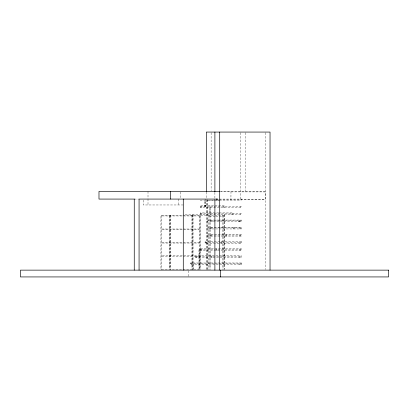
<?xml version="1.0" encoding="UTF-8"?>
<svg xmlns="http://www.w3.org/2000/svg" width="409" height="409" viewBox="0 0 409 409"><rect width="100%" height="100%" fill="white"/><g stroke="black" fill="none" stroke-linecap="round" stroke-linejoin="round"><path stroke-width="0.31" stroke-dasharray="2.04 1.53" d="M204.357 205.753L204.357 206.448L204.357 200.333M205.093 205.753L205.093 206.448L205.093 199.295L205.093 200.333M205.829 205.753L205.824 206.448L205.824 200.333M209.996 205.753L209.996 214.638M220.656 191.448L265.303 191.898L265.226 199.633L230.911 199.633L230.988 191.898L220.436 191.657M230.988 191.898L265.303 191.898M215.507 198.6L218.57 198.6M134.254 199.076L138.779 199.076M215.85 199.076L241.366 199.076L241.366 200.113L207.051 200.113M215.492 199.295L219.06 199.295M200.19 200.333L219.797 200.333M183.278 204.965L143.196 204.965L143.196 199.664M200.19 206.448L241.366 206.448L241.366 207.486L200.19 207.486L200.19 205.753L224.699 205.753L224.699 207.486M218.713 212.905L200.19 212.905L200.19 214.638M219.275 212.905L233.033 212.905L233.033 214.638M200.19 213.6L241.366 213.6L241.366 214.638L183.278 214.638M224.209 215.333L160.936 215.333L160.936 269.853M200.006 215.957L161.627 215.957L161.627 215.333M209.505 216.371L215.282 216.371M215.804 216.371L223.472 216.371M218.779 220.062L209.996 220.062L209.996 221.796M219.183 220.062L241.366 220.062L241.366 221.796L207.051 221.796M207.051 220.753L241.366 220.753M219.986 227.215L209.996 227.215L209.996 228.948M220.41 227.215L241.366 227.215L241.366 228.948L207.051 228.948M207.051 227.905L241.366 227.905M199.515 229.014L161.627 229.014L161.627 229.638L199.515 229.638M207.051 235.057L241.366 235.057M207.051 236.1L241.366 236.1L241.366 234.367L209.996 234.367L209.996 236.1M205.093 242.215L241.366 242.215M199.515 242.419L161.627 242.419L161.627 243.043L199.515 243.043M241.366 249.367L198.963 249.367L198.963 269.505M199.699 250.405L241.366 250.405L241.366 248.672L200.19 248.672L200.19 250.405M199.515 256.448L161.627 256.448L161.627 255.824L241.366 255.824L241.366 257.558L195.287 257.558L195.287 255.824M195.287 256.52L241.366 256.52M190.384 263.672L241.366 263.672M161.627 269.229L200.006 269.229L200.006 215.333M240.63 199.076L265.226 199.633M215.778 199.29L230.911 199.633M265.231 132.705L265.231 269.495M245.441 132.705L245.441 191.448M240.63 132.705L240.63 200.113M240.63 206.448L240.63 207.486M240.63 213.6L240.63 214.638M240.63 220.753L240.63 221.796M240.63 227.905L240.63 228.948M240.63 235.057L240.63 236.1M240.63 242.215L240.63 243.253M240.63 249.367L240.63 250.405M240.63 256.52L240.63 257.558M240.63 263.672L240.63 264.71M239.894 220.753L239.894 221.796M239.894 227.905L239.894 228.948M239.894 235.057L239.894 236.1M239.894 242.215L239.894 243.253M239.894 249.367L239.894 250.405M239.894 256.52L239.894 257.558M239.894 263.672L239.894 264.71M239.797 220.753L239.797 221.796M238.687 220.753L238.687 221.796M234.352 227.215L234.352 227.905M234.086 227.905L234.086 228.948M233.278 227.905L233.278 228.948M232.189 213.6L232.189 214.638M231.034 213.6L231.034 214.638M226.663 234.367L226.663 236.1M225.926 235.057L225.926 236.1M224.699 214.638L224.699 269.495M224.209 214.638L224.209 269.495M223.963 206.448L223.963 207.486M223.963 220.753L223.963 221.796M223.963 227.905L223.963 228.948M223.963 235.057L223.963 236.1M223.963 242.215L223.963 243.253M223.963 249.367L223.963 250.405M223.963 256.52L223.963 257.558M223.963 263.672L223.963 264.71M223.472 215.333L223.472 269.495M223.227 206.448L223.227 207.486M222.736 215.333L222.736 269.495M221.76 241.52L221.76 243.253M221.024 242.215L221.024 243.253M218.329 199.295L218.329 200.333M216.857 248.672L216.857 250.405M216.121 249.367L216.121 250.405M214.894 192.511L214.894 198.237M214.163 206.448L214.163 207.486M214.163 213.6L214.163 214.638M212.358 220.753L212.358 221.796M211.954 255.824L211.954 257.558M211.877 227.905L211.877 228.948M211.463 235.057L211.463 236.1M211.218 256.52L211.218 257.558M211.126 132.705L211.126 190.809M210.972 220.753L210.972 221.796M210.804 227.905L210.804 228.948M210.727 207.486L210.727 213.6M210.727 235.057L210.727 236.1M210.303 213.6L210.303 214.638M210.236 215.333L210.236 269.495M209.505 215.333L209.505 269.495M209.26 207.486L209.26 213.6M208.769 215.333L208.769 269.495M207.787 199.71L207.787 270.134M207.051 199.71L207.051 270.134M206.56 242.215L206.56 243.253M206.315 192.056L206.315 198.437M206.315 199.71L206.315 270.134M205.829 242.215L205.829 243.253M201.657 206.448L201.657 207.486M201.657 213.6L201.657 214.638M201.657 249.367L201.657 250.405M200.926 206.448L200.926 207.486M200.926 213.6L200.926 214.638M200.926 249.367L200.926 250.405M200.451 215.333L200.436 269.505M199.699 249.367L199.699 269.505M199.515 215.957L199.515 269.229M196.76 256.52L196.76 257.558M196.023 256.52L196.023 257.558M193.815 263.672L193.815 269.546M193.084 214.638L193.084 269.546M192.593 214.638L192.593 269.495M192.363 215.333L192.363 269.853M191.918 215.333L191.918 269.219M191.857 263.672L191.857 264.71M188.431 270.753L188.431 276.315M180.579 192.082L180.579 199.076M178.467 199.076L178.467 204.965M170.691 215.333L170.691 269.219M170.251 215.333L170.251 269.853M169.715 215.333L169.715 269.229M169.224 215.957L169.224 269.229M161.381 215.333L161.381 269.853M148.007 191.448L148.007 198.437M148.007 198.82L148.007 204.965M241.366 241.52L205.093 241.52L205.093 243.253L241.366 243.253L241.366 241.52M241.366 262.977L190.384 262.977L190.384 264.71L241.366 264.71L241.366 262.977"/><path stroke-width="0.61" d="M219.705 191.448L98.983 191.448L98.983 199.076L134.357 199.076M270.037 270.134L270.037 132.066L206.315 132.066L206.315 191.417M220.569 270.134L220.569 276.934M219.705 132.066L219.705 270.134M214.894 132.066L214.894 191.877M214.894 270.134L214.894 199.076L139.065 199.076L139.065 270.134M183.278 199.076L183.278 270.134M170.681 191.448L170.681 199.076M134.254 199.076L134.254 270.134M388.55 270.134L20.45 270.134L20.45 276.934L388.55 276.934L388.55 270.134"/></g></svg>
